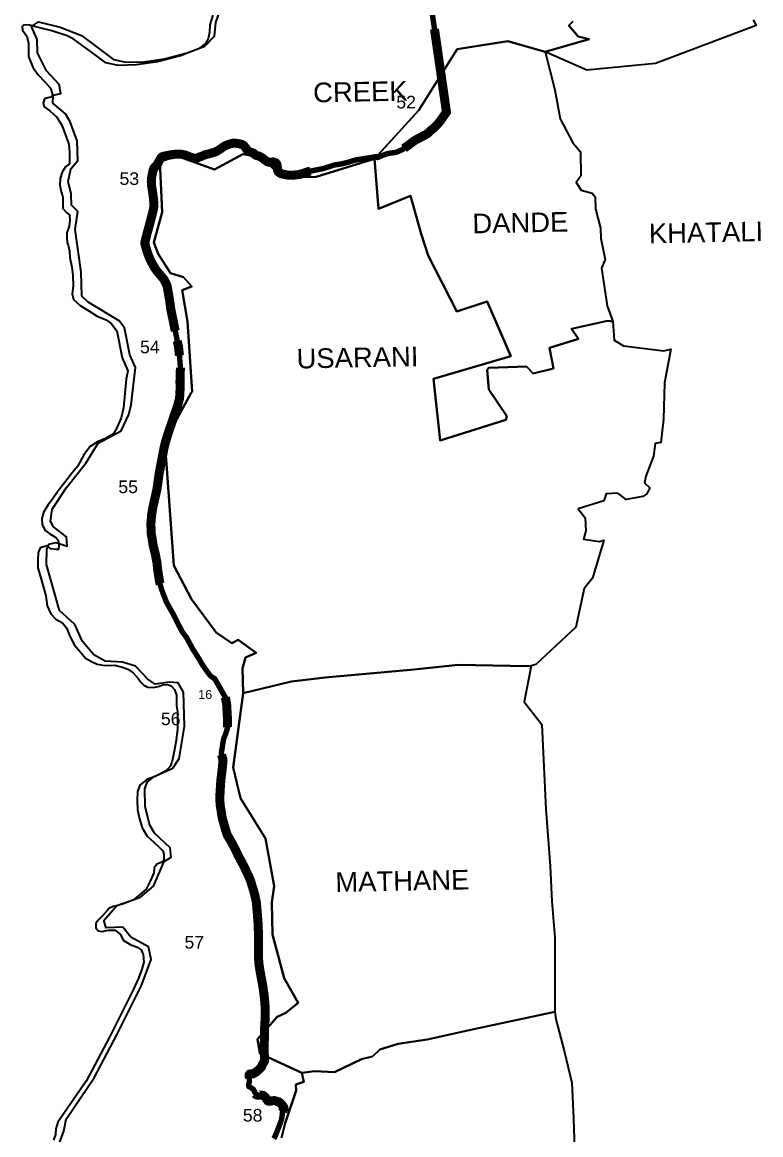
# Model space of a CAD drawing. Header units: metres. Extents: x 0 to 561379, y 0 to 4092696.
# Drawn here: x 259689 to 263781, y 2162552 to 2168718 of the extents above; entities that cross this region are included whole.
import ezdxf

# ---------------------------------------------------------------- set-up
doc = ezdxf.new("R2010")
doc.units = ezdxf.units.M
for name, color, linetype in [('COASTLINE', 5, 'Continuous'), ('DISTRICT BOUNDRY', 86, 'Continuous'), ('NATURALLY PROTECTED', 3, 'Continuous'), ('UNPROTECTED DUE TO CREEK', 150, 'Continuous'), ('VILLAGE BOUNDRY', 32, 'Continuous'), ('VILLAGE NAME', 250, 'Continuous')]:
    doc.layers.add(name, color=color, linetype=linetype)
doc.styles.get("Standard").update_dxf_attribs({"font": 'arial.ttf'})

msp = doc.modelspace()

# ---------------------------------------------------------------- linework, layer by layer
at = {"layer": 'COASTLINE', "const_width": 30, "flags": 128}
msp.add_lwpolyline([(261942.5, 2168890.4), (262039.2, 2168219), (262029.3, 2168205.7), (262022, 2168195.1), (262006.1, 2168172), (261997.9, 2168161.6), (261987.4, 2168149.3), (261974.2, 2168136.3), (261965.3, 2168128.6), (261951.4, 2168118), (261942.2, 2168108.5), (261935.8, 2168102.2), (261929.4, 2168097.8), (261921, 2168092.8), (261908, 2168086.4), (261895.3, 2168079.3), (261875.7, 2168069.4), (261863.2, 2168062.4), (261853.8, 2168055.7), (261840.8, 2168046), (261826.4, 2168034.8), (261815.8, 2168027.8), (261809.1, 2168022.4), (261804.2, 2168018.3), (261792.9, 2168010.8), (261780.6, 2168006.6), (261778.4, 2168004.8), (261774.8, 2168002.8), (261768, 2167999.9), (261763.2, 2167997.9), (261755.3, 2167995.9), (261741, 2167994.1), (261727.9, 2167992.4), (261714, 2167990), (261691.7, 2167982.4), (261666.2, 2167971.9), (261660.1, 2167970), (261659.7, 2167969.1), (261658.8, 2167968.4), (261657.6, 2167968.3), (261656.2, 2167968.7), (261647.9, 2167973), (261621.6, 2167967.6), (261597.8, 2167964.6), (261568.1, 2167959.7), (261544.8, 2167956.1), (261530.9, 2167953.2), (261519.4, 2167949.7), (261495.9, 2167942.3), (261481.4, 2167938.4), (261461.1, 2167933.5), (261444.4, 2167930.4), (261426.2, 2167927.9), (261414.3, 2167925.5), (261404.7, 2167922.3), (261382.7, 2167915.1), (261372.4, 2167912.2), (261355.3, 2167906.6), (261335.5, 2167902.6), (261314.2, 2167898.6), (261290.1, 2167893.7), (261273.8, 2167890.1), (261242.5, 2167879.2), (261227.9, 2167874.9), (261218.7, 2167873.4), (261209.7, 2167872.3), (261182.6, 2167869.6), (261169.1, 2167869.5), (261154.7, 2167871.3), (261137.4, 2167875.1), (261123.9, 2167878.1), (261114.5, 2167883.1), (261107.6, 2167888.5), (261104.1, 2167895.8), (261102.3, 2167905.2), (261102.3, 2167912.5), (261101.3, 2167923.1), (261099.3, 2167930.8), (261093.2, 2167938.6), (261086.5, 2167941.2), (261077.9, 2167943.7), (261068.1, 2167942.4), (261057.2, 2167941.6), (261046, 2167945.1), (261035.7, 2167952.1), (261022.6, 2167963), (261010.3, 2167971.6), (260997.2, 2167976.7), (260985.3, 2167979.7), (260975.9, 2167985.4), (260971, 2167991.2), (260965.4, 2167993.9), (260956.7, 2167997), (260946.9, 2168000.2), (260938.3, 2168005.1), (260932.5, 2168012), (260928.9, 2168018.4), (260922.3, 2168027.5), (260915.4, 2168034.5), (260906.5, 2168040.1), (260887.5, 2168044.8), (260870.4, 2168047.3), (260854.3, 2168046.8), (260834.5, 2168041.9), (260819, 2168035.8), (260803.9, 2168028), (260782.6, 2168012.8), (260766.2, 2168002.9), (260746.7, 2167995.1), (260725.7, 2167989.3), (260699.7, 2167982.7), (260684.4, 2167975.6), (260669.2, 2167970.6), (260659.7, 2167966), (260643.3, 2167962.7), (260633.5, 2167965.5), (260618.3, 2167971.5), (260604.5, 2167976.7), (260592.3, 2167981.5), (260577.1, 2167985.1), (260563, 2167986.7), (260551.5, 2167986.7), (260537.4, 2167986.2), (260521.4, 2167984.4), (260497.3, 2167980.2), (260476, 2167976.1), (260463.4, 2167972), (260456.7, 2167965.2), (260452.7, 2167958.8), (260444, 2167943.5), (260437.3, 2167930), (260431.6, 2167923.3), (260428.2, 2167919.5), (260423.6, 2167914.9), (260419.4, 2167910.6), (260416.9, 2167907.5), (260415.1, 2167902.7), (260413.3, 2167895.9), (260411, 2167885.3), (260405.7, 2167859.2), (260404.5, 2167847.9), (260403.8, 2167835.3), (260404.1, 2167821.6), (260404.9, 2167812.6), (260409.3, 2167786.7), (260415, 2167746.9), (260416.4, 2167730.5), (260417.8, 2167707.8), (260417, 2167690.2), (260412.3, 2167668.2), (260393.7, 2167596.1), (260381.7, 2167553), (260376.7, 2167531.7), (260372.2, 2167516.9), (260368.7, 2167500.4), (260368.7, 2167489.8), (260371.2, 2167478), (260383.7, 2167436.9), (260398.3, 2167399.9), (260415.3, 2167368.6), (260431.6, 2167343), (260453.4, 2167316.9), (260474.1, 2167292.2), (260490.3, 2167259.9), (260496.7, 2167224.8), (260505.2, 2167176.3), (260511.7, 2167127.4), (260536.3, 2167007.2), (260548, 2166949.1), (260554.9, 2166916.9), (260560.6, 2166859.5), (260565, 2166803.4), (260562.6, 2166730.7), (260563, 2166680.7), (260560.1, 2166633.1), (260549.6, 2166593.5), (260527.4, 2166528.5), (260495.5, 2166435), (260481.3, 2166388.1), (260473.6, 2166355.8), (260464.3, 2166306.1), (260447.7, 2166219.9), (260434.8, 2166128.7), (260421.5, 2166069.7), (260411.6, 2166026.4), (260405.2, 2165985.2), (260403.3, 2165961.7), (260400.7, 2165932.2), (260402.5, 2165911.8), (260402.8, 2165885), (260407.9, 2165858.9), (260413.3, 2165820.7), (260421.4, 2165787.7), (260427.1, 2165765.3), (260430.3, 2165745.3), (260435.1, 2165722.5), (260438.2, 2165690.9), (260444.9, 2165644.4), (260452, 2165604.3), (260459.6, 2165577.3), (260471, 2165547), (260486.6, 2165506.1), (260504.1, 2165474.4), (260526.1, 2165436), (260552.4, 2165382.9), (260576.8, 2165336.6), (260597.7, 2165309.6), (260614.7, 2165278.3), (260633.5, 2165243.8), (260670.6, 2165185.2), (260686.9, 2165156.9), (260712.2, 2165121), (260731.8, 2165094.5), (260755.2, 2165079.2), (260755.2, 2165079.2), (260755.2, 2165079.2), (260813.9, 2164976.2), (260821.1, 2164939), (260825.6, 2164860.4), (260826.7, 2164810.1), (260820.2, 2164787.5), (260818.3, 2164783.1), (260815.6, 2164773.8), (260811.1, 2164762.8), (260807.3, 2164753.8), (260804.8, 2164747.6), (260802.6, 2164735.7), (260800.8, 2164724), (260798.6, 2164712.3), (260794.9, 2164687.8), (260791.3, 2164665.4), (260799.6, 2164634.5), (260800.8, 2164625.6), (260797.5, 2164586), (260788.9, 2164516.2), (260784.4, 2164448.4), (260783.8, 2164403), (260785.4, 2164376.6), (260789.1, 2164357.2), (260793.6, 2164324.7), (260798.9, 2164298.6), (260807.8, 2164268.7), (260815.4, 2164240.9), (260825.3, 2164211.8), (260844.4, 2164179.6), (260866.4, 2164139.1), (260886.3, 2164096.9), (260914.2, 2164046.3), (260941.2, 2163989.2), (260955.1, 2163956), (260962.8, 2163929.2), (260970.2, 2163906.7), (260978.4, 2163874.3), (260985.3, 2163843.3), (260988.4, 2163809.5), (260991.4, 2163776.7), (260995.1, 2163725.3), (260997.2, 2163671.4), (260997.3, 2163631.9), (260998.5, 2163572.6), (260997.7, 2163529.1), (261000.1, 2163499.3), (261005.3, 2163463.4), (261013.9, 2163416.4), (261017, 2163400.9), (261021.4, 2163376), (261026.4, 2163342.8), (261031.5, 2163298.8), (261034.2, 2163261.6), (261035.2, 2163224.8), (261033.6, 2163178.5), (261030.7, 2163133), (261031.2, 2163090.7), (261028.1, 2163040.9), (261028.9, 2163016.3), (261030.4, 2162991.3), (261030.2, 2162959.5), (261018.8, 2162940.4), (261014.3, 2162927.7), (261005, 2162917.6), (260994.8, 2162908.7), (260984.4, 2162899.5), (260975.6, 2162894.3), (260967.4, 2162889.8), (260961.3, 2162888.9), (260955.7, 2162889), (260949.8, 2162888.5), (260948.1, 2162886.8), (260945.6, 2162883.1), (260945.7, 2162876.6), (260947.5, 2162866), (260946.8, 2162846.8), (260945, 2162837.2), (260942.5, 2162829.3), (260942.8, 2162824.2), (260945.3, 2162818.8), (260953.2, 2162814.5), (260962.5, 2162808.8), (260969.2, 2162803.3), (260973.8, 2162795.3), (260977.8, 2162786.8), (260981.1, 2162781), (260983.2, 2162777.3), (260985, 2162774.1), (260989, 2162772.3), (260993.7, 2162771.4), (260998.2, 2162772), (261005, 2162772.4), (261014.4, 2162771.6), (261022.1, 2162770.3), (261029.8, 2162764.9), (261035.9, 2162759.6), (261038.9, 2162755.9), (261041.2, 2162752), (261044.9, 2162746.7), (261047.1, 2162742.7), (261048.9, 2162740.2), (261051.6, 2162738.6), (261057.4, 2162737.7), (261065.5, 2162738.7), (261074, 2162740.5), (261084.1, 2162741.5), (261090.5, 2162740.6), (261098, 2162737.8), (261104, 2162735.7), (261109, 2162735.2), (261114, 2162732.2), (261121.5, 2162725.3), (261127.2, 2162717.7), (261130.3, 2162714.7), (261134.3, 2162709.4), (261137.6, 2162705), (261138.7, 2162697.4), (261136.5, 2162692.7), (261133.7, 2162686.9), (261130.2, 2162678.1), (261129.1, 2162663.4), (261127.6, 2162651.5), (261123.9, 2162633.2), (261118.4, 2162616.9), (261112.2, 2162600.3), (261105, 2162582.4), (261097, 2162561.7), (261089.5, 2162542.5), (261081.7, 2162530.9)], dxfattribs=at)
at = {"layer": 'DISTRICT BOUNDRY'}
msp.add_polyline3d([(260744.3, 2168757, 0), (260728, 2168702.9, 0), (260726.7, 2168662.5, 0), (260719.6, 2168626.4, 0), (260703.7, 2168599.5, 0), (260665, 2168569.8, 0), (260565, 2168532.4, 0), (260437.5, 2168499.2, 0), (260321.8, 2168482.1, 0), (260219.3, 2168478.4, 0), (260151.3, 2168493.3, 0), (260091.9, 2168537.3, 0), (259970.5, 2168625.5, 0), (259938.3, 2168642.8, 0), (259851.9, 2168671.1, 0), (259808.3, 2168681.8, 0), (259763.1, 2168692.5, 0), (259729.2, 2168701, 0), (259697.6, 2168702.8, 0), (259688.6, 2168693.8, 0), (259690.7, 2168673.7, 0), (259713.8, 2168640.1, 0), (259723, 2168602.3, 0), (259723.3, 2168561.9, 0), (259723.6, 2168528.3, 0), (259747.1, 2168467.9, 0), (259774.1, 2168428, 0), (259815.7, 2168385.8, 0), (259845.2, 2168352.7, 0), (259854.5, 2168323.6, 0), (259855.1, 2168303.5, 0), (259829.9, 2168298.7, 0), (259812, 2168294, 0), (259805.2, 2168269.3, 0), (259809.8, 2168249, 0), (259841.9, 2168227.2, 0), (259880.3, 2168191.6, 0), (259908.1, 2168147.3, 0), (259947.2, 2168042.4, 0), (259949.8, 2167997.6, 0), (259950.3, 2167970.7, 0), (259950.6, 2167932.5, 0), (259928.5, 2167916.7, 0), (259910.2, 2167887.3, 0), (259899.2, 2167851.3, 0), (259897.1, 2167815.3, 0), (259903.9, 2167777.3, 0), (259913.2, 2167748.3, 0), (259913.6, 2167716.8, 0), (259914, 2167685.6, 0), (259934.7, 2167661.1, 0), (259950.8, 2167650.2, 0), (259952.8, 2167621.1, 0), (259949.1, 2167587.3, 0), (259935.7, 2167551.3, 0), (259936.1, 2167522.1, 0), (259938.2, 2167497.4, 0), (259942.8, 2167481.9, 0), (259949.7, 2167448.3, 0), (259952.5, 2167414.7, 0), (259963.9, 2167361.2, 0), (259968.9, 2167314.1, 0), (259969.8, 2167255.8, 0), (259965.1, 2167213.1, 0), (259972, 2167181.8, 0), (260008.8, 2167148.8, 0), (260057.1, 2167118, 0), (260104.5, 2167089.3, 0), (260152.9, 2167067.6, 0), (260182.7, 2167045.5, 0), (260212.2, 2167007.7, 0), (260242.6, 2166857.9, 0), (260273.3, 2166786.5, 0), (260264.5, 2166739.5, 0), (260249.3, 2166580, 0), (260236.4, 2166526, 0), (260212.1, 2166469.6, 0), (260193.8, 2166436, 0), (260150.5, 2166410.8, 0), (260105.6, 2166392.1, 0), (260064.7, 2166367.1, 0), (260029.2, 2166319.5, 0), (259995.1, 2166256.4, 0), (259959.7, 2166213.2, 0), (259923.4, 2166165.8, 0), (259887.2, 2166120.5, 0), (259855.8, 2166075.4, 0), (259829.4, 2166041.4, 0), (259807, 2166000.9, 0), (259797.6, 2165967.2, 0), (259798, 2165933.4, 0), (259814.6, 2165902.2, 0), (259841.8, 2165882.3, 0), (259874, 2165862.6, 0), (259887.5, 2165847.1, 0), (259892, 2165820.2, 0), (259890.1, 2165795.5, 0), (259876.3, 2165795.4, 0), (259844.8, 2165799.5, 0), (259826.4, 2165815.1, 0), (259788.2, 2165805.5, 0), (259776.5, 2165776.3, 0), (259775.1, 2165738, 0), (259775.3, 2165693.2, 0), (259793.9, 2165630.8, 0), (259819.4, 2165539.1, 0), (259826.7, 2165483.3, 0), (259847.2, 2165438.6, 0), (259875.1, 2165409.8, 0), (259911.3, 2165390.1, 0), (259934.4, 2165361.1, 0), (259947.7, 2165325.5, 0), (259976.1, 2165267.6, 0), (260014.4, 2165223.2, 0), (260039.9, 2165194.2, 0), (260072, 2165174.5, 0), (260103.4, 2165159.3, 0), (260147.1, 2165153.2, 0), (260201.4, 2165153.8, 0), (260244.3, 2165143, 0), (260274.1, 2165132.3, 0), (260303.9, 2165112.4, 0), (260331, 2165081.3, 0), (260342.9, 2165061.4, 0), (260363, 2165043.7, 0), (260383.9, 2165032.7, 0), (260415.6, 2165030.8, 0), (260449.8, 2165037.9, 0), (260465.3, 2165045, 0), (260492.9, 2165047.5, 0), (260513.2, 2165041, 0), (260531.5, 2165018.9, 0), (260543.3, 2164989.2, 0), (260544.1, 2164929.4, 0), (260548.5, 2164895.8, 0), (260548.7, 2164853.2, 0), (260549.6, 2164799.5, 0), (260540.7, 2164738.8, 0), (260531.8, 2164687.1, 0), (260518.8, 2164621.9, 0), (260507.8, 2164592.7, 0), (260483.1, 2164567.7, 0), (260424.2, 2164537.8, 0), (260378.5, 2164521.5, 0), (260340, 2164489.7, 0), (260326.5, 2164453.7, 0), (260325.1, 2164406.6, 0), (260327.6, 2164352.7, 0), (260337.4, 2164303.6, 0), (260353.8, 2164252.2, 0), (260380.7, 2164207.6, 0), (260417.6, 2164174.6, 0), (260447.2, 2164145.8, 0), (260468.1, 2164125.8, 0), (260472.7, 2164108, 0), (260473.1, 2164074.4, 0), (260457.4, 2164060.7, 0), (260434.6, 2164051.3, 0), (260418.9, 2164031.1, 0), (260418.5, 2164004.1, 0), (260396.8, 2163956.8, 0), (260374.3, 2163913.9, 0), (260335.7, 2163879.8, 0), (260302.1, 2163852.6, 0), (260254.8, 2163834, 0), (260223.1, 2163824.5, 0), (260193, 2163817.6, 0), (260168.5, 2163806, 0), (260162.7, 2163798.1, 0), (260134.8, 2163767.4, 0), (260107.7, 2163740.3, 0), (260096.1, 2163722.2, 0), (260096.6, 2163699.8, 0), (260108.5, 2163681.9, 0), (260131.1, 2163677.8, 0), (260166.9, 2163685.1, 0), (260203.4, 2163685.4, 0), (260233, 2163661.2, 0), (260247.2, 2163629.9, 0), (260285.7, 2163605.7, 0), (260324.5, 2163592.6, 0), (260347, 2163577.3, 0), (260358.8, 2163550.5, 0), (260361.4, 2163508.1, 0), (260350.4, 2163469.7, 0), (260332.7, 2163420.3, 0), (260305.9, 2163359.5, 0), (260243.5, 2163237.5, 0), (260171.8, 2163093.2, 0), (260042.2, 2162849.6, 0), (259885.5, 2162621.2, 0), (259874.5, 2162585.2, 0), (259872.4, 2162553.7, 0), (259861.5, 2162522.4, 0)], dxfattribs=at)
at = {"layer": 'NATURALLY PROTECTED', "const_width": 50, "flags": 128}
for points in [[(261972.8, 2168679.8), (262039.2, 2168219), (262029.3, 2168205.7), (262022, 2168195.1), (262006.1, 2168172), (261997.9, 2168161.6), (261987.4, 2168149.3), (261974.2, 2168136.3), (261965.3, 2168128.6), (261951.4, 2168118), (261942.2, 2168108.5), (261935.8, 2168102.2), (261929.4, 2168097.8), (261921, 2168092.8), (261908, 2168086.4), (261895.3, 2168079.3), (261875.7, 2168069.4), (261863.2, 2168062.4), (261853.8, 2168055.7), (261840.8, 2168046), (261826.4, 2168034.8), (261815.8, 2168027.8), (261809.1, 2168022.4), (261804.2, 2168018.3)], [(261285.3, 2167892.7), (261273.8, 2167890.1), (261242.5, 2167879.2), (261227.9, 2167874.9), (261218.7, 2167873.4), (261209.7, 2167872.3), (261182.6, 2167869.6), (261169.1, 2167869.5), (261154.7, 2167871.3), (261137.4, 2167875.1), (261123.9, 2167878.1), (261114.5, 2167883.1), (261107.6, 2167888.5), (261104.1, 2167895.8), (261102.3, 2167905.2), (261102.3, 2167912.5), (261101.3, 2167923.1), (261099.3, 2167930.8), (261093.2, 2167938.6), (261086.5, 2167941.2), (261077.9, 2167943.7), (261068.1, 2167942.4), (261057.2, 2167941.6), (261046, 2167945.1), (261035.7, 2167952.1), (261022.6, 2167963), (261010.3, 2167971.6), (260997.2, 2167976.7), (260985.3, 2167979.7), (260975.9, 2167985.4), (260971, 2167991.2), (260965.4, 2167993.9), (260956.7, 2167997), (260946.9, 2168000.2), (260938.3, 2168005.1), (260932.5, 2168012), (260928.9, 2168018.4), (260922.3, 2168027.5), (260915.4, 2168034.5), (260906.5, 2168040.1), (260887.5, 2168044.8), (260870.4, 2168047.3), (260854.3, 2168046.8), (260834.5, 2168041.9), (260819, 2168035.8), (260803.9, 2168028), (260782.6, 2168012.8), (260766.2, 2168002.9), (260746.7, 2167995.1), (260725.7, 2167989.3), (260699.7, 2167982.7), (260684.4, 2167975.6), (260669.2, 2167970.6), (260659.7, 2167966), (260643.3, 2167962.7), (260633.5, 2167965.5), (260618.3, 2167971.5), (260604.5, 2167976.7), (260592.3, 2167981.5), (260577.1, 2167985.1), (260563, 2167986.7), (260551.5, 2167986.7), (260537.4, 2167986.2), (260521.4, 2167984.4), (260497.3, 2167980.2), (260476, 2167976.1), (260463.4, 2167972), (260456.7, 2167965.2), (260452.7, 2167958.8), (260444, 2167943.5), (260437.3, 2167930), (260431.6, 2167923.3), (260428.2, 2167919.5), (260423.6, 2167914.9), (260419.4, 2167910.6), (260416.9, 2167907.5), (260415.1, 2167902.7), (260413.3, 2167895.9), (260411, 2167885.3), (260405.7, 2167859.2), (260404.5, 2167847.9), (260403.8, 2167835.3), (260404.1, 2167821.6), (260404.9, 2167812.6), (260409.3, 2167786.7), (260415, 2167746.9), (260416.4, 2167730.5), (260417.8, 2167707.8), (260417, 2167690.2), (260412.3, 2167668.2), (260393.7, 2167596.1), (260381.7, 2167553), (260376.7, 2167531.7), (260372.2, 2167516.9), (260368.7, 2167500.4), (260368.7, 2167489.8), (260371.2, 2167478), (260383.7, 2167436.9), (260398.3, 2167399.9), (260415.3, 2167368.6), (260431.6, 2167343), (260453.4, 2167316.9), (260474.1, 2167292.2), (260490.3, 2167259.9), (260496.7, 2167224.8), (260505.2, 2167176.3), (260511.7, 2167127.4), (260536.3, 2167007.2)], [(260547.5, 2166951.8), (260548, 2166949.1), (260554.9, 2166916.9), (260559.5, 2166870.6)], [(260565, 2166803.4), (260562.6, 2166730.7), (260563, 2166680.7), (260560.1, 2166633.1), (260549.6, 2166593.5), (260527.4, 2166528.5), (260495.5, 2166435), (260481.3, 2166388.1), (260473.6, 2166355.8), (260464.3, 2166306.1), (260447.7, 2166219.9), (260434.8, 2166128.7), (260421.5, 2166069.7), (260411.6, 2166026.4), (260405.2, 2165985.2), (260403.3, 2165961.7), (260400.7, 2165932.2), (260402.5, 2165911.8), (260402.8, 2165885), (260407.9, 2165858.9), (260413.3, 2165820.7), (260421.4, 2165787.7), (260427.1, 2165765.3), (260430.3, 2165745.3), (260435.1, 2165722.5), (260438.2, 2165690.9), (260444.9, 2165644.4), (260452, 2165604.3), (260452.1, 2165604)], [(260813.9, 2164976.2), (260821.1, 2164939), (260825.6, 2164860.4), (260826.7, 2164810.8)], [(260793.1, 2164658.5), (260799.6, 2164634.5), (260800.8, 2164625.6), (260797.5, 2164586), (260788.9, 2164516.2), (260784.4, 2164448.4), (260783.8, 2164403), (260785.4, 2164376.6), (260789.1, 2164357.2), (260793.6, 2164324.7), (260798.9, 2164298.6), (260807.8, 2164268.7), (260815.4, 2164240.9), (260825.3, 2164211.8), (260844.4, 2164179.6), (260866.4, 2164139.1), (260886.3, 2164096.9), (260914.2, 2164046.3), (260941.2, 2163989.2), (260955.1, 2163956), (260962.8, 2163929.2), (260970.2, 2163906.7), (260978.4, 2163874.3), (260985.3, 2163843.3), (260988.4, 2163809.5), (260991.4, 2163776.7), (260995.1, 2163725.3), (260997.2, 2163671.4), (260997.3, 2163631.9), (260998.5, 2163572.6), (260997.7, 2163529.1), (261000.1, 2163499.3), (261005.3, 2163463.4), (261013.9, 2163416.4), (261017, 2163400.9), (261021.4, 2163376), (261026.4, 2163342.8), (261031.5, 2163298.8), (261034.2, 2163261.6), (261035.2, 2163224.8), (261033.6, 2163178.5), (261030.7, 2163133), (261031.2, 2163090.7), (261028.1, 2163040.9), (261028.9, 2163016.3), (261030.4, 2162991.3), (261030.2, 2162959.5), (261018.8, 2162940.4), (261014.3, 2162927.7), (261005, 2162917.6), (260994.8, 2162908.7), (260984.4, 2162899.5), (260975.6, 2162894.3), (260967.4, 2162889.8), (260961.3, 2162888.9), (260955.7, 2162889), (260949.8, 2162888.5), (260948.1, 2162886.8), (260945.6, 2162883.1), (260945.7, 2162876.6), (260947.5, 2162866)], [(260984.7, 2162774.8), (260985, 2162774.1), (260989, 2162772.3), (260993.7, 2162771.4), (260998.2, 2162772), (261005, 2162772.4), (261014.4, 2162771.6), (261022.1, 2162770.3), (261029.8, 2162764.9), (261035.9, 2162759.6), (261038.9, 2162755.9), (261041.2, 2162752), (261044.9, 2162746.7), (261047.1, 2162742.7), (261048.9, 2162740.2), (261051.6, 2162738.6), (261057.4, 2162737.7), (261065.5, 2162738.7), (261074, 2162740.5), (261084.1, 2162741.5), (261090.5, 2162740.6), (261098, 2162737.8), (261104, 2162735.7), (261109, 2162735.2), (261114, 2162732.2), (261121.5, 2162725.3), (261127.2, 2162717.7), (261130.3, 2162714.7), (261134.3, 2162709.4), (261137.6, 2162705), (261138.7, 2162697.4), (261136.5, 2162692.7), (261133.7, 2162686.9), (261130.8, 2162679.6)]]:
    msp.add_lwpolyline(points, dxfattribs=at)
msp.add_lwpolyline([(260755.2, 2165079.2), (260755.2, 2165079.2)], close=True, dxfattribs=at)
at = {"layer": 'VILLAGE BOUNDRY'}
for points in [[(259881.8, 2162473.1, 0), (259919.1, 2162571.9, 0), (259932, 2162639.3, 0), (260087.3, 2162867, 0), (260215.4, 2163110.1, 0), (260347.9, 2163375.8, 0), (260402.8, 2163524.2, 0), (260388.5, 2163593.5, 0), (260289.9, 2163646.5, 0), (260246.6, 2163702.2, 0), (260152.8, 2163699.2, 0), (260140.6, 2163739.5, 0), (260212.1, 2163823, 0), (260344.1, 2163869, 0), (260415.4, 2163930, 0), (260474.9, 2164067.1, 0), (260512.8, 2164090, 0), (260507.9, 2164141.4, 0), (260421.7, 2164223.7, 0), (260395.1, 2164268.4, 0), (260369.2, 2164369.1, 0), (260368.1, 2164470.1, 0), (260381.4, 2164506, 0), (260419.5, 2164537.6, 0), (260522.6, 2164583.3, 0), (260557.8, 2164637.4, 0), (260588.1, 2164814.8, 0), (260581.9, 2165004.6, 0), (260552.1, 2165056.5, 0), (260504.9, 2165060.7, 0), (260424.7, 2165048.9, 0), (260384.3, 2165077.7, 0), (260316.3, 2165149, 0), (260244.6, 2165170.8, 0), (260147.7, 2165176.8, 0), (260085, 2165212, 0), (260021.9, 2165285.8, 0), (259980.7, 2165379.5, 0), (259894.5, 2165457.3, 0), (259823.4, 2165712.3, 0), (259824.5, 2165795.3, 0), (259836.1, 2165824.5, 0), (259873.9, 2165833.9, 0), (259936.9, 2165814.1, 0), (259934.4, 2165865.7, 0), (259862.2, 2165921.1, 0), (259845.8, 2165952.4, 0), (259854.7, 2166019.8, 0), (259934, 2166139.2, 0), (260040.7, 2166274.7, 0), (260109.5, 2166385, 0), (260236.9, 2166453.3, 0), (260278.9, 2166543.1, 0), (260291.7, 2166597, 0), (260315.2, 2166803.5, 0), (260285, 2166875.1, 0), (260254.9, 2167025, 0), (260225.8, 2167063, 0), (260054.3, 2167167.1, 0), (260017.9, 2167200.3, 0), (260014.8, 2167332.6, 0), (259982, 2167570, 0), (259996.9, 2167668.9, 0), (259960.6, 2167704.4, 0), (259959.8, 2167767.2, 0), (259943.9, 2167834.3, 0), (259956.9, 2167906.2, 0), (259996.7, 2167951.3, 0), (259993.4, 2168061.2, 0), (259954.8, 2168166.2, 0), (259927.3, 2168210.7, 0), (259857.6, 2168268.5, 0), (259859.9, 2168313.5, 0), (259902.4, 2168322.8, 0), (259892.7, 2168372, 0), (259822.4, 2168447.6, 0), (259772.5, 2168548.2, 0), (259771.9, 2168622.2, 0), (259740.1, 2168693.7, 0), (259778, 2168720.9, 0), (259899.3, 2168690.4, 0), (260016.4, 2168644.2, 0), (260194.8, 2168511.1, 0), (260261.8, 2168495.8, 0), (260362.7, 2168498.9, 0), (260476.6, 2168515.4, 0), (260602, 2168547.7, 0), (260700.1, 2168584.5, 0), (260753.7, 2168640.7, 0), (260761.9, 2168717.1, 0), (260795.2, 2168811.5, 0)], [(259881.8, 2162473.1, 0), (259919.1, 2162571.9, 0), (259932, 2162639.3, 0), (260087.3, 2162867, 0), (260215.4, 2163110.1, 0), (260347.9, 2163375.8, 0), (260402.8, 2163524.2, 0), (260388.5, 2163593.5, 0), (260289.9, 2163646.5, 0), (260246.6, 2163702.2, 0), (260152.8, 2163699.2, 0), (260140.6, 2163739.5, 0), (260212.1, 2163823, 0), (260344.1, 2163869, 0), (260415.4, 2163930, 0), (260474.9, 2164067.1, 0), (260512.8, 2164090, 0), (260507.9, 2164141.4, 0), (260421.7, 2164223.7, 0), (260395.1, 2164268.4, 0), (260369.2, 2164369.1, 0), (260368.1, 2164470.1, 0), (260381.4, 2164506, 0), (260419.5, 2164537.6, 0), (260522.6, 2164583.3, 0), (260557.8, 2164637.4, 0), (260588.1, 2164814.8, 0), (260581.9, 2165004.6, 0), (260552.1, 2165056.5, 0), (260504.9, 2165060.7, 0), (260424.7, 2165048.9, 0), (260384.3, 2165077.7, 0), (260316.3, 2165149, 0), (260244.6, 2165170.8, 0), (260147.7, 2165176.8, 0), (260085, 2165212, 0), (260021.9, 2165285.8, 0), (259980.7, 2165379.5, 0), (259894.5, 2165457.3, 0), (259823.4, 2165712.3, 0), (259824.5, 2165795.3, 0), (259836.1, 2165824.5, 0), (259873.9, 2165833.9, 0), (259936.9, 2165814.1, 0), (259934.4, 2165865.7, 0), (259862.2, 2165921.1, 0), (259845.8, 2165952.4, 0), (259854.7, 2166019.8, 0), (259934, 2166139.2, 0), (260040.7, 2166274.7, 0), (260109.5, 2166385, 0), (260236.9, 2166453.3, 0), (260278.9, 2166543.1, 0), (260291.7, 2166597, 0), (260315.2, 2166803.5, 0), (260285, 2166875.1, 0), (260254.9, 2167025, 0), (260225.8, 2167063, 0), (260054.3, 2167167.1, 0), (260017.9, 2167200.3, 0), (260014.8, 2167332.6, 0), (259982, 2167570, 0), (259996.9, 2167668.9, 0), (259960.6, 2167704.4, 0), (259959.8, 2167767.2, 0), (259943.9, 2167834.3, 0), (259956.9, 2167906.2, 0), (259996.7, 2167951.3, 0), (259993.4, 2168061.2, 0), (259954.8, 2168166.2, 0), (259927.3, 2168210.7, 0), (259857.6, 2168268.5, 0), (259859.9, 2168313.5, 0), (259902.4, 2168322.8, 0), (259892.7, 2168372, 0), (259822.4, 2168447.6, 0), (259772.5, 2168548.2, 0), (259771.9, 2168622.2, 0), (259740.1, 2168693.7, 0), (259778, 2168720.9, 0), (259899.3, 2168690.4, 0), (260016.4, 2168644.2, 0), (260194.8, 2168511.1, 0), (260261.8, 2168495.8, 0), (260362.7, 2168498.9, 0), (260476.6, 2168515.4, 0), (260602, 2168547.7, 0), (260700.1, 2168584.5, 0), (260753.7, 2168640.7, 0), (260761.9, 2168717.1, 0), (260795.2, 2168811.5, 0)], [(262738.8, 2168721.8, 0), (262716.8, 2168699.6, 0), (262769.4, 2168638.3, 0), (262829.9, 2168623.1, 0), (262586, 2168553.1, 0), (262379.6, 2168612.2, 0), (262098.2, 2168568.5, 0), (261886.4, 2168230.6, 0), (261640.4, 2167960.1, 0), (261316.6, 2167860.7, 0), (261212.3, 2167860, 0), (261098.5, 2167891.1, 0), (261032.3, 2167947, 0), (260966.7, 2167977.3, 0), (260911, 2167987.5, 0), (260754.3, 2167901.6, 0), (260548.2, 2167975, 0), (260450.4, 2167946.8, 0), (260463.6, 2167666, 0), (260417.5, 2167497.6, 0), (260441.9, 2167434.4, 0), (260509.9, 2167326.6, 0), (260581.6, 2167304.1, 0), (260627.6, 2167252.4, 0), (260574.3, 2167232.1, 0), (260603.3, 2167060.1, 0), (260630.9, 2166668.8, 0), (260624.7, 2166664.6, 0), (260478, 2166396.9, 0), (260528.3, 2165707.4, 0), (260626.9, 2165520.9, 0), (260762.6, 2165336.1, 0), (260850.5, 2165276, 0), (260884.8, 2165295.4, 0), (260985.1, 2165222.4, 0), (260925, 2165196.9, 0), (260909.2, 2165136.5, 0), (260911.8, 2165000.3, 0), (260856.6, 2164586.6, 0), (260898.2, 2164418.4, 0), (261035.7, 2164194.3, 0), (261084.5, 2163929, 0), (261070.8, 2163841.7, 0), (261074.8, 2163661.6, 0), (261139.5, 2163419.2, 0), (261218.2, 2163282.7, 0), (261149.2, 2163227.3, 0), (261101.1, 2163205.8, 0), (260992, 2163082.1, 0), (261004.6, 2163001.7, 0), (261238.3, 2162895.7, 0), (261249.7, 2162846.3, 0), (261203.9, 2162829.9, 0), (261205.8, 2162797.5, 0), (261144.5, 2162616.6, 0), (261125, 2162535.2, 0)], [(262738.8, 2168721.8, 0), (262716.8, 2168699.6, 0), (262769.4, 2168638.3, 0), (262829.9, 2168623.1, 0), (262586, 2168553.1, 0), (262379.6, 2168612.2, 0), (262098.2, 2168568.5, 0), (261886.4, 2168230.6, 0), (261640.4, 2167960.1, 0), (261316.6, 2167860.7, 0), (261212.3, 2167860, 0), (261098.5, 2167891.1, 0), (261032.3, 2167947, 0), (260966.7, 2167977.3, 0), (260911, 2167987.5, 0), (260754.3, 2167901.6, 0), (260548.2, 2167975, 0), (260450.4, 2167946.8, 0), (260463.6, 2167666, 0), (260417.5, 2167497.6, 0), (260441.9, 2167434.4, 0), (260509.9, 2167326.6, 0), (260581.6, 2167304.1, 0), (260627.6, 2167252.4, 0), (260574.3, 2167232.1, 0), (260603.3, 2167060.1, 0), (260630.9, 2166668.8, 0), (260624.7, 2166664.6, 0), (260478, 2166396.9, 0), (260528.3, 2165707.4, 0), (260626.9, 2165520.9, 0), (260762.6, 2165336.1, 0), (260850.5, 2165276, 0), (260884.8, 2165295.4, 0), (260985.1, 2165222.4, 0), (260925, 2165196.9, 0), (260909.2, 2165136.5, 0), (260911.8, 2165000.3, 0), (260856.6, 2164586.6, 0), (260898.2, 2164418.4, 0), (261035.7, 2164194.3, 0), (261084.5, 2163929, 0), (261070.8, 2163841.7, 0), (261074.8, 2163661.6, 0), (261139.5, 2163419.2, 0), (261218.2, 2163282.7, 0), (261149.2, 2163227.3, 0), (261101.1, 2163205.8, 0), (260992, 2163082.1, 0), (261004.6, 2163001.7, 0), (261238.3, 2162895.7, 0), (261249.7, 2162846.3, 0), (261203.9, 2162829.9, 0), (261205.8, 2162797.5, 0), (261144.5, 2162616.6, 0), (261125, 2162535.2, 0)], [(263739.2, 2168731.5, 0), (263754.5, 2168699, 0), (263198, 2168490, 0), (262817.5, 2168452.8, 0), (262586, 2168553.1, 0), (262829.9, 2168623.1, 0), (262769.4, 2168638.3, 0), (262716.8, 2168699.6, 0), (262738.8, 2168721.8, 0)], [(263739.2, 2168731.5, 0), (263754.5, 2168699, 0), (263198, 2168490, 0), (262817.5, 2168452.8, 0), (262586, 2168553.1, 0), (262829.9, 2168623.1, 0), (262769.4, 2168638.3, 0), (262716.8, 2168699.6, 0), (262738.8, 2168721.8, 0)], [(261125, 2162535.2, 0), (261144.5, 2162616.6, 0), (261205.8, 2162797.5, 0), (261203.9, 2162829.9, 0), (261249.7, 2162846.3, 0), (261238.3, 2162895.7, 0), (261309.9, 2162904.9, 0), (261418.9, 2162898.5, 0), (261567.9, 2162970.4, 0), (261628.8, 2162986.7, 0), (261669.2, 2163023.8, 0), (261770.7, 2163056.8, 0), (261933.1, 2163079.3, 0), (262190.7, 2163137.9, 0), (262640, 2163234.1, 0), (262645.1, 2163191.9, 0), (262691.7, 2163017.8, 0), (262733.3, 2162840.3, 0), (262742.4, 2162641.7, 0), (262753.3, 2162308.4, 0)], [(261125, 2162535.2, 0), (261144.5, 2162616.6, 0), (261205.8, 2162797.5, 0), (261203.9, 2162829.9, 0), (261249.7, 2162846.3, 0), (261238.3, 2162895.7, 0), (261309.9, 2162904.9, 0), (261418.9, 2162898.5, 0), (261567.9, 2162970.4, 0), (261628.8, 2162986.7, 0), (261669.2, 2163023.8, 0), (261770.7, 2163056.8, 0), (261933.1, 2163079.3, 0), (262190.7, 2163137.9, 0), (262640, 2163234.1, 0), (262645.1, 2163191.9, 0), (262691.7, 2163017.8, 0), (262733.3, 2162840.3, 0), (262742.4, 2162641.7, 0), (262753.3, 2162308.4, 0)]]:
    msp.add_polyline3d(points, dxfattribs=at)
for points in [[(262961.2, 2167058.9, 0), (262931.7, 2167063.5, 0), (262732.6, 2167018.5, 0), (262770.1, 2166963.9, 0), (262609.7, 2166913.3, 0), (262631.9, 2166798.8, 0), (262520, 2166772, 0), (262481.8, 2166810, 0), (262273.6, 2166801.9, 0), (262264.4, 2166790.6, 0), (262274.6, 2166682.6, 0), (262374.4, 2166535.5, 0), (262368.2, 2166514.2, 0), (262003.5, 2166398.9, 0), (261966.6, 2166740.9, 0), (262396.7, 2166867, 0), (262264.1, 2167169.3, 0), (262095.7, 2167114.6, 0), (261938.2, 2167425.5, 0), (261898.7, 2167545.8, 0), (261839.8, 2167756.3, 0), (261663.2, 2167683.1, 0), (261640.4, 2167960.1, 0), (261886.4, 2168230.6, 0), (262098.2, 2168568.5, 0), (262379.6, 2168612.2, 0), (262586, 2168553.1, 0), (262640.3, 2168343.4, 0), (262668.7, 2168183.2, 0), (262739.6, 2168050.2, 0), (262781, 2168000.2, 0), (262784.6, 2167867.1, 0), (262758.7, 2167828.9, 0), (262784.9, 2167786.7, 0), (262846.5, 2167770.6, 0), (262863, 2167750.2, 0), (262865.3, 2167684.4, 0), (262892.1, 2167576.5, 0), (262893.7, 2167518.6, 0), (262918.8, 2167402.6, 0), (262898.8, 2167354.5, 0), (262929.3, 2167146.3, 0)], [(262961.2, 2167058.9, 0), (262931.7, 2167063.5, 0), (262732.6, 2167018.5, 0), (262770.1, 2166963.9, 0), (262609.7, 2166913.3, 0), (262631.9, 2166798.8, 0), (262520, 2166772, 0), (262481.8, 2166810, 0), (262273.6, 2166801.9, 0), (262264.4, 2166790.6, 0), (262274.6, 2166682.6, 0), (262374.4, 2166535.5, 0), (262368.2, 2166514.2, 0), (262003.5, 2166398.9, 0), (261966.6, 2166740.9, 0), (262396.7, 2166867, 0), (262264.1, 2167169.3, 0), (262095.7, 2167114.6, 0), (261938.2, 2167425.5, 0), (261898.7, 2167545.8, 0), (261839.8, 2167756.3, 0), (261663.2, 2167683.1, 0), (261640.4, 2167960.1, 0), (261886.4, 2168230.6, 0), (262098.2, 2168568.5, 0), (262379.6, 2168612.2, 0), (262586, 2168553.1, 0), (262640.3, 2168343.4, 0), (262668.7, 2168183.2, 0), (262739.6, 2168050.2, 0), (262781, 2168000.2, 0), (262784.6, 2167867.1, 0), (262758.7, 2167828.9, 0), (262784.9, 2167786.7, 0), (262846.5, 2167770.6, 0), (262863, 2167750.2, 0), (262865.3, 2167684.4, 0), (262892.1, 2167576.5, 0), (262893.7, 2167518.6, 0), (262918.8, 2167402.6, 0), (262898.8, 2167354.5, 0), (262929.3, 2167146.3, 0)], [(262003.5, 2166398.9, 0), (262368.2, 2166514.2, 0), (262374.4, 2166535.5, 0), (262274.6, 2166682.6, 0), (262264.4, 2166790.6, 0), (262273.6, 2166801.9, 0), (262481.8, 2166810, 0), (262520, 2166772, 0), (262631.9, 2166798.8, 0), (262609.7, 2166913.3, 0), (262770.1, 2166963.9, 0), (262732.6, 2167018.5, 0), (262931.7, 2167063.5, 0), (262961.2, 2167058.9, 0), (262968.6, 2166955.8, 0), (263019.8, 2166924.1, 0), (263243.9, 2166896.5, 0), (263283.2, 2166906.1, 0), (263247.7, 2166720, 0), (263241.8, 2166518.5, 0), (263226.2, 2166387.8, 0), (263195.6, 2166382.6, 0), (263186.7, 2166312.4, 0), (263143, 2166201.3, 0), (263137.4, 2166164.8, 0), (263166.1, 2166137, 0), (263149.8, 2166104, 0), (263127.1, 2166088.5, 0), (263035.8, 2166072.1, 0), (262988.9, 2166107.1, 0), (262923.2, 2166103.3, 0), (262911.5, 2166064.8, 0), (262769.1, 2166020.7, 0), (262808.5, 2165971.3, 0), (262811.7, 2165898.6, 0), (262797.8, 2165852.8, 0), (262886.8, 2165840.9, 0), (262910.4, 2165847.9, 0), (262848.5, 2165636.7, 0), (262802.5, 2165578.8, 0), (262756.6, 2165365.2, 0), (262535.1, 2165158.2, 0), (262508.8, 2165151.3, 0), (262487.4, 2165148.3, 0), (262103.8, 2165157.2, 0), (261860.1, 2165131.1, 0), (261367.7, 2165086.8, 0), (261180.1, 2165064.9, 0), (260911.8, 2165000.3, 0), (260909.2, 2165136.5, 0), (260925, 2165196.9, 0), (260985.1, 2165222.4, 0), (260884.8, 2165295.4, 0), (260850.5, 2165276, 0), (260762.6, 2165336.1, 0), (260626.9, 2165520.9, 0), (260528.3, 2165707.4, 0), (260478, 2166396.9, 0), (260624.7, 2166664.6, 0), (260630.9, 2166668.8, 0), (260603.3, 2167060.1, 0), (260574.3, 2167232.1, 0), (260627.6, 2167252.4, 0), (260581.6, 2167304.1, 0), (260509.9, 2167326.6, 0), (260441.9, 2167434.4, 0), (260417.5, 2167497.6, 0), (260463.6, 2167666, 0), (260450.4, 2167946.8, 0), (260548.2, 2167975, 0), (260754.3, 2167901.6, 0), (260911, 2167987.5, 0), (260966.7, 2167977.3, 0), (261032.3, 2167947, 0), (261098.5, 2167891.1, 0), (261212.3, 2167860, 0), (261316.6, 2167860.7, 0), (261640.4, 2167960.1, 0), (261663.2, 2167683.1, 0), (261839.8, 2167756.3, 0), (261898.7, 2167545.8, 0), (261938.2, 2167425.5, 0), (262095.7, 2167114.6, 0), (262264.1, 2167169.3, 0), (262396.7, 2166867, 0), (261966.6, 2166740.9, 0)], [(262003.5, 2166398.9, 0), (262368.2, 2166514.2, 0), (262374.4, 2166535.5, 0), (262274.6, 2166682.6, 0), (262264.4, 2166790.6, 0), (262273.6, 2166801.9, 0), (262481.8, 2166810, 0), (262520, 2166772, 0), (262631.9, 2166798.8, 0), (262609.7, 2166913.3, 0), (262770.1, 2166963.9, 0), (262732.6, 2167018.5, 0), (262931.7, 2167063.5, 0), (262961.2, 2167058.9, 0), (262968.6, 2166955.8, 0), (263019.8, 2166924.1, 0), (263243.9, 2166896.5, 0), (263283.2, 2166906.1, 0), (263247.7, 2166720, 0), (263241.8, 2166518.5, 0), (263226.2, 2166387.8, 0), (263195.6, 2166382.6, 0), (263186.7, 2166312.4, 0), (263143, 2166201.3, 0), (263137.4, 2166164.8, 0), (263166.1, 2166137, 0), (263149.8, 2166104, 0), (263127.1, 2166088.5, 0), (263035.8, 2166072.1, 0), (262988.9, 2166107.1, 0), (262923.2, 2166103.3, 0), (262911.5, 2166064.8, 0), (262769.1, 2166020.7, 0), (262808.5, 2165971.3, 0), (262811.7, 2165898.6, 0), (262797.8, 2165852.8, 0), (262886.8, 2165840.9, 0), (262910.4, 2165847.9, 0), (262848.5, 2165636.7, 0), (262802.5, 2165578.8, 0), (262756.6, 2165365.2, 0), (262535.1, 2165158.2, 0), (262508.8, 2165151.3, 0), (262487.4, 2165148.3, 0), (262103.8, 2165157.2, 0), (261860.1, 2165131.1, 0), (261367.7, 2165086.8, 0), (261180.1, 2165064.9, 0), (260911.8, 2165000.3, 0), (260909.2, 2165136.5, 0), (260925, 2165196.9, 0), (260985.1, 2165222.4, 0), (260884.8, 2165295.4, 0), (260850.5, 2165276, 0), (260762.6, 2165336.1, 0), (260626.9, 2165520.9, 0), (260528.3, 2165707.4, 0), (260478, 2166396.9, 0), (260624.7, 2166664.6, 0), (260630.9, 2166668.8, 0), (260603.3, 2167060.1, 0), (260574.3, 2167232.1, 0), (260627.6, 2167252.4, 0), (260581.6, 2167304.1, 0), (260509.9, 2167326.6, 0), (260441.9, 2167434.4, 0), (260417.5, 2167497.6, 0), (260463.6, 2167666, 0), (260450.4, 2167946.8, 0), (260548.2, 2167975, 0), (260754.3, 2167901.6, 0), (260911, 2167987.5, 0), (260966.7, 2167977.3, 0), (261032.3, 2167947, 0), (261098.5, 2167891.1, 0), (261212.3, 2167860, 0), (261316.6, 2167860.7, 0), (261640.4, 2167960.1, 0), (261663.2, 2167683.1, 0), (261839.8, 2167756.3, 0), (261898.7, 2167545.8, 0), (261938.2, 2167425.5, 0), (262095.7, 2167114.6, 0), (262264.1, 2167169.3, 0), (262396.7, 2166867, 0), (261966.6, 2166740.9, 0)], [(262640, 2163234.1, 0), (262190.7, 2163137.9, 0), (261933.1, 2163079.3, 0), (261770.7, 2163056.8, 0), (261669.2, 2163023.8, 0), (261628.8, 2162986.7, 0), (261567.9, 2162970.4, 0), (261418.9, 2162898.5, 0), (261309.9, 2162904.9, 0), (261238.3, 2162895.7, 0), (261004.6, 2163001.7, 0), (260992, 2163082.1, 0), (261101.1, 2163205.8, 0), (261149.2, 2163227.3, 0), (261218.2, 2163282.7, 0), (261139.5, 2163419.2, 0), (261074.8, 2163661.6, 0), (261070.8, 2163841.7, 0), (261084.5, 2163929, 0), (261035.7, 2164194.3, 0), (260898.2, 2164418.4, 0), (260856.6, 2164586.6, 0), (260911.8, 2165000.3, 0), (261180.1, 2165064.9, 0), (261367.7, 2165086.8, 0), (261860.1, 2165131.1, 0), (262103.8, 2165157.2, 0), (262487.4, 2165148.3, 0), (262508.8, 2165151.3, 0), (262468.8, 2164952, 0), (262566.9, 2164824.9, 0), (262589.2, 2164356, 0), (262612.9, 2164040.1, 0), (262623.5, 2163845, 0), (262639.7, 2163644.8, 0)], [(262640, 2163234.1, 0), (262190.7, 2163137.9, 0), (261933.1, 2163079.3, 0), (261770.7, 2163056.8, 0), (261669.2, 2163023.8, 0), (261628.8, 2162986.7, 0), (261567.9, 2162970.4, 0), (261418.9, 2162898.5, 0), (261309.9, 2162904.9, 0), (261238.3, 2162895.7, 0), (261004.6, 2163001.7, 0), (260992, 2163082.1, 0), (261101.1, 2163205.8, 0), (261149.2, 2163227.3, 0), (261218.2, 2163282.7, 0), (261139.5, 2163419.2, 0), (261074.8, 2163661.6, 0), (261070.8, 2163841.7, 0), (261084.5, 2163929, 0), (261035.7, 2164194.3, 0), (260898.2, 2164418.4, 0), (260856.6, 2164586.6, 0), (260911.8, 2165000.3, 0), (261180.1, 2165064.9, 0), (261367.7, 2165086.8, 0), (261860.1, 2165131.1, 0), (262103.8, 2165157.2, 0), (262487.4, 2165148.3, 0), (262508.8, 2165151.3, 0), (262468.8, 2164952, 0), (262566.9, 2164824.9, 0), (262589.2, 2164356, 0), (262612.9, 2164040.1, 0), (262623.5, 2163845, 0), (262639.7, 2163644.8, 0)]]:
    msp.add_polyline3d(points, close=True, dxfattribs=at)

# ---------------------------------------------------------------- texts
at = {"layer": 'NATURALLY PROTECTED', "char_height": 70, "attachment_point": 1}
for s, insert in [('52', (261761.2, 2168310)), ('53', (260227.4, 2167886.1)), ('54', (260341.4, 2166953.3)), ('55', (260221, 2166178.1)), ('56', (260456.8, 2164892.1)), ('57', (260587.5, 2163654.1)), ('58', (260910.9, 2162695.1))]:
    msp.add_mtext_dynamic_manual_height_columns(s, width=95.172, gutter_width=1, heights=[0], dxfattribs=dict(at, insert=insert))
at = {"layer": 'UNPROTECTED DUE TO CREEK', "insert": (260663.6, 2165017.1), "char_height": 50, "attachment_point": 1}
msp.add_mtext_dynamic_manual_height_columns('16', width=70.183, gutter_width=1, heights=[0], dxfattribs=at)
at = {"layer": 'VILLAGE NAME', "char_height": 108.748, "attachment_point": 1, "rotation": 1.10283}
for s, insert in [('{\\fArial|b0|i0|c0|p34;CREEK}', (261299.2, 2168382.2)), ('{\\fArial|b0|i0|c0|p34;CREEK}', (261299.2, 2168382.2)), ('{\\fArial|b0|i0|c0|p34;DANDE}', (262181.6, 2167656.4)), ('{\\fArial|b0|i0|c0|p34;DANDE}', (262181.6, 2167656.4)), ('{\\fArial|b0|i0|c0|p34;KHATALI}', (263159.5, 2167601.5)), ('{\\fArial|b0|i0|c0|p34;KHATALI}', (263159.5, 2167601.5)), ('{\\fArial|b0|i0|c0|p34;USARANI}', (261207.4, 2166907.4)), ('{\\fArial|b0|i0|c0|p34;USARANI}', (261207.4, 2166907.4)), ('{\\fArial|b0|i0|c0|p34;MATHANE}', (261422.2, 2164006.5)), ('{\\fArial|b0|i0|c0|p34;MATHANE}', (261422.2, 2164006.5))]:
    msp.add_mtext_dynamic_manual_height_columns(s, width=726.929, gutter_width=543.7, heights=[0], dxfattribs=dict(at, insert=insert))

doc.saveas('drawing.dxf')
